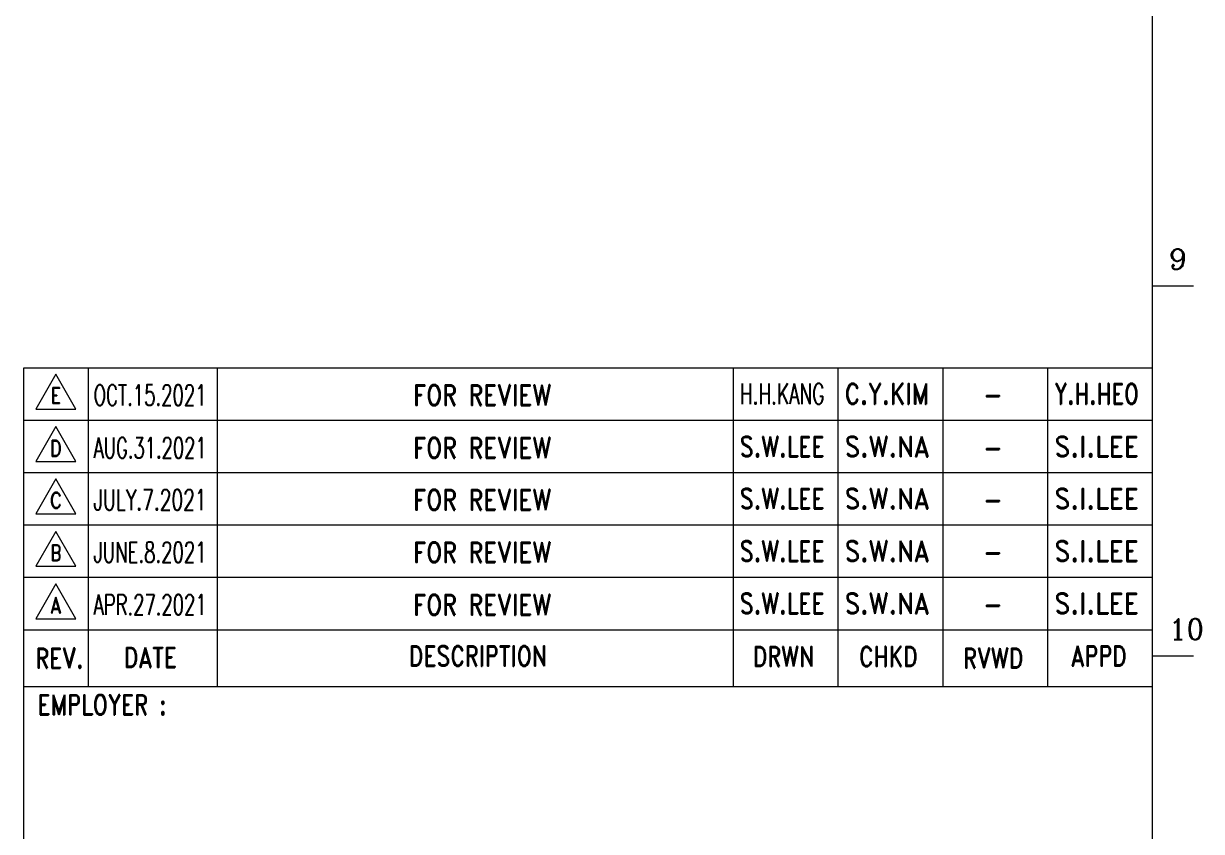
# Model space of a CAD drawing. Header units: millimetres. Extents: x -300 to 383236, y -195106 to -144646.
# Drawn here: x 213969 to 226361, y -186486 to -177985 of the extents above; entities that cross this region are included whole.
import ezdxf
from ezdxf.enums import TextEntityAlignment as Align

# ---------------------------------------------------------------- set-up
doc = ezdxf.new("R2010")
doc.units = ezdxf.units.MM
doc.header["$LTSCALE"] = 60
doc.layers.add('1', color=7, linetype='Continuous')
doc.layers.add('TAN-TIT', color=30, linetype='Continuous', lineweight=0)
doc.styles.add('COM', font='COMPLEX', dxfattribs={"height": 5})
doc.styles.add('KIM3', font='ROMAND.shx', dxfattribs={"width": 1.25, "height": 3})
doc.styles.add('RD20', font='ROMAND.SHX', dxfattribs={"width": 0.8, "height": 2})
doc.styles.add('RD6', font='ROMAND.shx', dxfattribs={"width": 0.83, "height": 6})

# ---------------------------------------------------------------- blocks, each defined once
blk = doc.blocks.new('A$C8e619059')
at = {"layer": 'TAN-TIT'}
blk.add_line((-18.38, 55.84), (-18.38, 0), dxfattribs=at)
blk = doc.blocks.new('BORDER')
at = {"layer": 'TAN-TIT'}
for p, q in [((232823, 3520), (232823, 164680)), ((232823, 47872), (234266, 47872)), ((232823, 44987), (193237, 44987)), ((193237, 44987), (193237, 3520)), ((194369, 44772), (193663, 43548)), ((195076, 43548), (194369, 44772)), ((195499, 44987), (195499, 33818)), ((200023, 44987), (200023, 33818)), ((221796, 44987), (221796, 33818)), ((225472, 44987), (225472, 33818)), ((229148, 44987), (229148, 33818)), ((193663, 43548), (195076, 43548)), ((232823, 43149), (193237, 43149)), ((194369, 42934), (193663, 41710)), ((195076, 41710), (194369, 42934)), ((232823, 41311), (193237, 41311)), ((193663, 41710), (195076, 41710)), ((194369, 41097), (193663, 39872)), ((195076, 39872), (194369, 41097)), ((193663, 39872), (195076, 39872)), ((232823, 39473), (193237, 39473)), ((194369, 39259), (193663, 38034)), ((195076, 38034), (194369, 39259)), ((193663, 38034), (195076, 38034)), ((232823, 37635), (193237, 37635)), ((194369, 37421), (193663, 36196)), ((195076, 36196), (194369, 37421)), ((193663, 36196), (195076, 36196)), ((232823, 35797), (193237, 35797)), ((232823, 34894), (234266, 34894)), ((193237, 33818), (232823, 33818))]:
    blk.add_line(p, q, dxfattribs=at)
at = {"xscale": 200, "yscale": 200, "zscale": 200}
blk.add_blockref('A$C8e619059', (221796, 33818), dxfattribs=at)
at = {"layer": 'TAN-TIT', "style": 'COM'}
for s, p in [('9', (233400, 48449)), ('10', (233400, 35471))]:
    blk.add_text(s, height=721, dxfattribs=at).set_placement(p)
at = {"layer": 'TAN-TIT', "style": 'RD6', "width": 0.8}
for s, p in [('REV.', (194497, 34456)), ('DATE', (197685, 34484)), ('DESCRIPTION', (209171, 34534)), ('DRWN', (219887, 34516)), ('CHKD', (223563, 34516)), ('RVWD', (227241, 34457)), ('APPD', (230941, 34535))]:
    blk.add_text(s, height=706.9, dxfattribs=at).set_placement(p, align=Align.CENTER)
blk.add_text('EMPLOYER :', height=706.9, dxfattribs=at).set_placement((193724, 32823))

msp = doc.modelspace()

# ---------------------------------------------------------------- block references
at = {"layer": '1', "xscale": 0.3, "yscale": 0.3, "zscale": 0.3}
msp.add_blockref('BORDER', (155998.1, -195106.1), dxfattribs=at)

# ---------------------------------------------------------------- texts
at = {"style": 'KIM3'}
for s, width, p, p2 in [('OCT.15.2021', 0.598176, (214705.7, -182002.6), (215894.9, -182002.6)), ('H.H.KANG', 0.587257, (221505.5, -181989.8), (222394.7, -181989.8)), ('C.Y.KIM', 0.770775, (222608.3, -181989.8), (223497.5, -181989.8)), ('Y.H.HEO', 0.701844, (224813.8, -181989.8), (225703, -181989.8)), ('AUG.31.2021', 0.58902, (214705.7, -182558), (215894.9, -182558)), ('S.W.LEE', 0.71939, (221505.5, -182545.2), (222394.7, -182545.2)), ('S.W.NA', 0.799323, (222608.3, -182545.2), (223497.5, -182545.2)), ('S.I.LEE', 0.838125, (224813.8, -182545.2), (225703, -182545.2)), ('JULY.7.2021', 0.614085, (214705.7, -183105.3), (215894.9, -183105.3)), ('S.W.LEE', 0.71939, (221505.5, -183092.6), (222394.7, -183092.6)), ('S.W.NA', 0.799323, (222608.3, -183092.6), (223497.5, -183092.6)), ('S.I.LEE', 0.838125, (224813.8, -183092.6), (225703, -183092.6)), ('JUNE.8.2021', 0.598176, (214705.7, -183656.7), (215894.9, -183656.7)), ('S.W.LEE', 0.71939, (221505.5, -183643.9), (222394.7, -183643.9)), ('S.W.NA', 0.799323, (222608.3, -183643.9), (223497.5, -183643.9)), ('S.I.LEE', 0.838125, (224813.8, -183643.9), (225703, -183643.9)), ('APR.27.2021', 0.598176, (214705.7, -184208.1), (215894.9, -184208.1)), ('S.W.LEE', 0.71939, (221505.5, -184195.3), (222394.7, -184195.3)), ('S.W.NA', 0.799323, (222608.3, -184195.3), (223497.5, -184195.3)), ('S.I.LEE', 0.838125, (224813.8, -184195.3), (225703, -184195.3))]:
    msp.add_text(s, height=216.31, dxfattribs=dict(at, width=width)).set_placement(p, p2, align=Align.FIT)
at = {"width": 0.83}
for s, height, style, p in [('FOR REVIEW', 216.31, 'KIM3', (218793.8, -182003)), ('E', 169.7, 'RD20', (214309.9, -181984.3)), ('-', 216.3, 'KIM3', (224166.3, -182003)), ('D', 169.7, 'RD20', (214309.9, -182539.7)), ('FOR REVIEW', 216.31, 'KIM3', (218793.8, -182558.4)), ('-', 216.3, 'KIM3', (224166.3, -182558.4)), ('FOR REVIEW', 216.31, 'KIM3', (218793.8, -183105.7)), ('C', 169.7, 'RD20', (214309.9, -183087.1)), ('-', 216.3, 'KIM3', (224166.3, -183105.7)), ('B', 169.7, 'RD20', (214309.9, -183638.5)), ('FOR REVIEW', 216.31, 'KIM3', (218793.8, -183657.1)), ('-', 216.3, 'KIM3', (224166.3, -183657.1)), ('FOR REVIEW', 216.31, 'KIM3', (218793.8, -184208.5)), ('A', 169.7, 'RD20', (214309.9, -184189.9)), ('-', 216.3, 'KIM3', (224166.3, -184208.5))]:
    msp.add_text(s, height=height, dxfattribs=dict(at, style=style)).set_placement(p, align=Align.CENTER)

doc.saveas('drawing.dxf')
